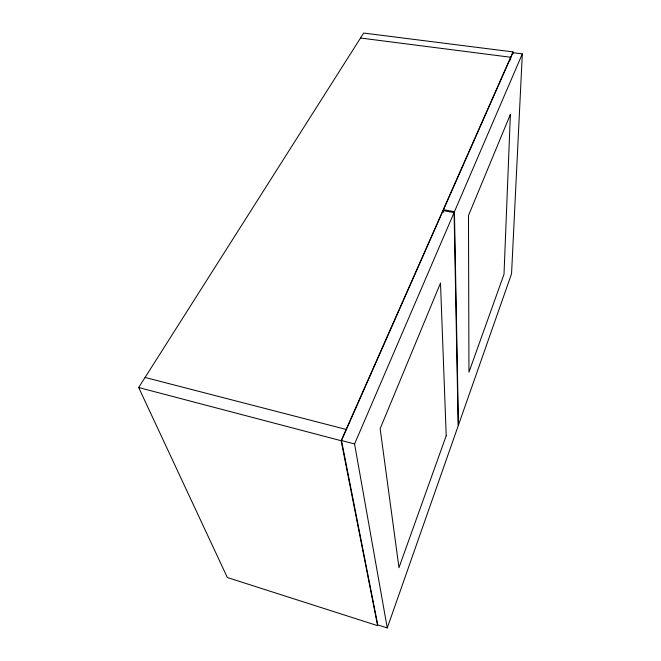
<?xml version="1.0" encoding="UTF-8"?>
<svg xmlns="http://www.w3.org/2000/svg" width="661" height="661" viewBox="0 0 661 661"><rect width="100%" height="100%" fill="white"/><g stroke="black" fill="none" stroke-linecap="round" stroke-linejoin="round"><path stroke-width="0.99" d="M510.573 60.027L510.68 57.259L360.509 38.024M512.961 53.971L513.043 51.913L363.674 33.05L138.678 387.528L227.343 577.524L377.605 625.653L341.15 440.713L513.043 51.913M522.322 53.863L511.548 273.794L458.445 425.13L454.438 211.718L522.322 53.863L512.895 52.673L443.481 209.752L454.438 211.718M387.263 627.95L458.172 425.899L454.082 212.561L443.118 210.578L341.514 440.515L377.753 624.901L387.263 627.95L354.577 443.944L454.082 212.561M145.073 377.456L346.133 429.435M341.514 440.515L354.577 443.944M138.678 387.528L341.15 440.713M443.118 210.578L443.176 212.644M510.383 114.403L504.013 274.224L468.946 372.201L468.484 215.519L510.383 114.403M446.216 435.715L398.98 567.675L380.149 428.692L440.499 283.057L446.216 435.715"/></g></svg>
